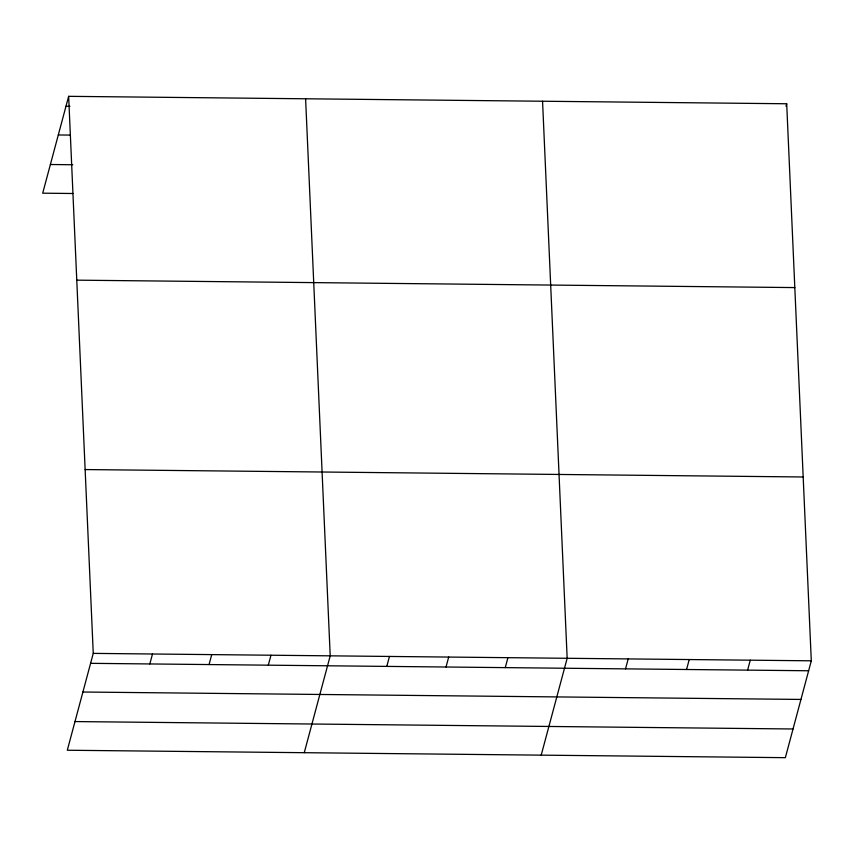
<?xml version="1.0" encoding="UTF-8"?>
<svg xmlns="http://www.w3.org/2000/svg" width="854" height="854" viewBox="0 0 854 854"><rect width="100%" height="100%" fill="white"/><g stroke="black" fill="none" stroke-linecap="round" stroke-linejoin="round"><path stroke-width="1.28" d="M68.651 96.331L93.257 653.385L67.306 750.239L785.349 757.669L811.3 660.815L786.694 103.761L68.651 96.331L42.7 193.185L72.974 193.506M149.834 663.953L152.503 653.993M209.07 664.561L211.739 654.612M268.305 665.17L270.974 655.221M304.259 752.694L330.21 655.84L305.604 98.786M386.787 666.398L389.456 656.448M446.023 667.017L448.692 657.057M505.258 667.625L507.927 657.676M541.212 755.139L567.163 658.285L542.557 101.231M625.534 668.874L628.202 658.914M786.022 106.248L786.694 103.761M686.563 669.504L689.231 659.544M747.602 670.134L750.271 660.185M65.982 106.28L69.932 106.323M58.296 134.964L70.145 135.081M50.386 164.512L72.761 164.737M76.775 280.165L794.807 287.584M85.144 469.561L803.176 476.98M93.257 653.385L811.3 660.815M90.599 663.334L808.631 670.764M82.913 692.018L800.945 699.437M74.992 721.566L793.035 728.985"/></g></svg>
